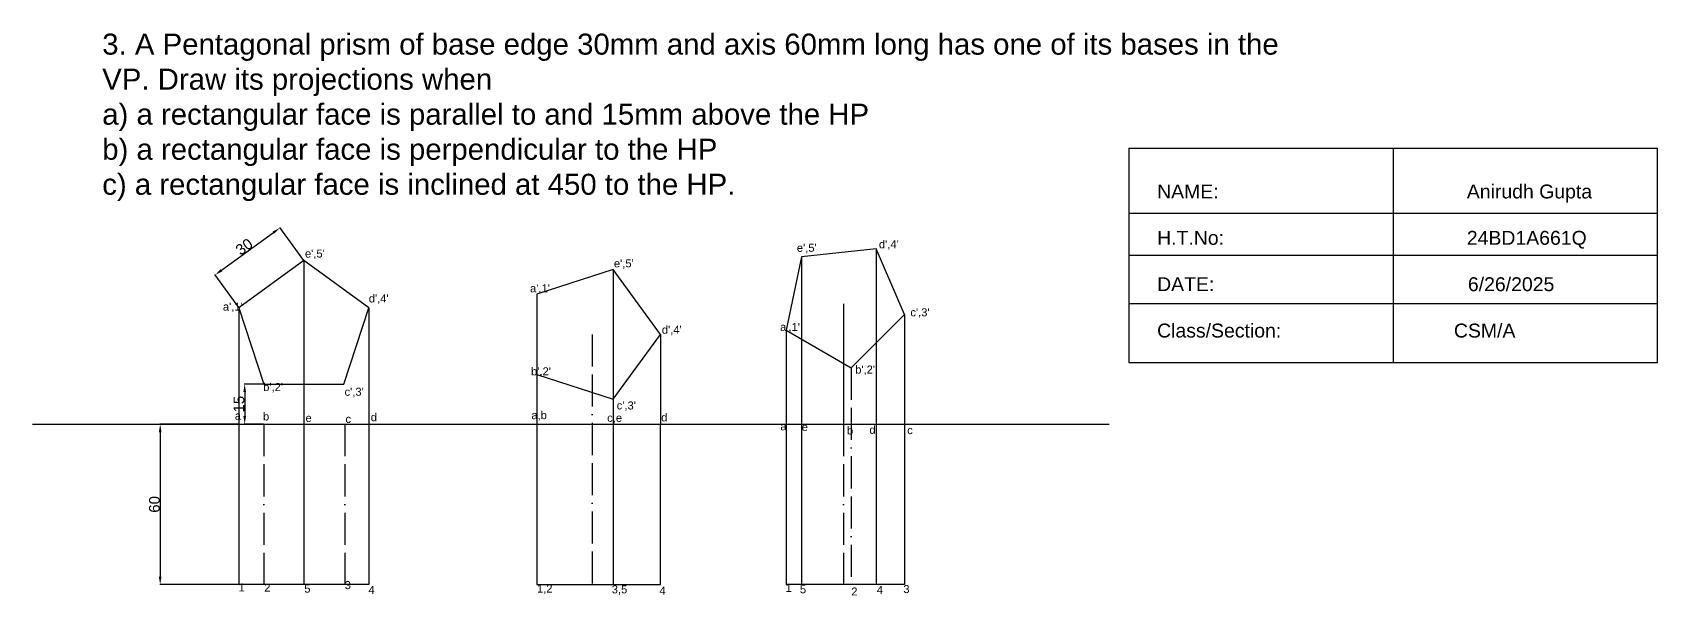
# Model space of a CAD drawing. Header units: millimetres. Extents: x 549 to 5241, y 494 to 805.
# Drawn here: x 2837 to 3444, y 542 to 752 of the extents above; entities that cross this region are included whole.
import ezdxf

# ---------------------------------------------------------------- set-up
doc = ezdxf.new("R2010")
doc.units = ezdxf.units.MM
doc.header["$MEASUREMENT"] = 0
doc.linetypes.add('ACAD_ISO11W100', pattern=[33, 12, -3, 12, -3, 0, -3])
doc.styles.get("Standard").update_dxf_attribs({"font": 'arial.ttf'})
doc.dimstyles.get("Standard").update_dxf_attribs({"dimtxt": 4, "dimasz": 3, "dimexe": 0.18, "dimexo": 0.0625, "dimgap": 0.09, "dimtad": 1, "dimdec": 0, "dimzin": 0, "dimdsep": 46, "dimtxsty": 'Standard', "dimcen": 0.09, "dimclrd": 4, "dimclre": 6, "dimadec": 0, "dimazin": 0, "dimtfac": 1, "dimtdec": 0, "dimtofl": 0, "dimtmove": 0, "dimatfit": 3, "dimfxl": 1, "dimtolj": 1, "dimtzin": 0, "dimarcsym": 1})

# ---------------------------------------------------------------- blocks, each defined once
blk = doc.blocks.new('*D8')
at = {"color": 4, "lineweight": -2, "transparency": 16777216}
blk.add_line((2907.26, 663.46), (2926.68, 677.56), dxfattribs=at)
at = {"color": 6, "lineweight": -2, "transparency": 16777216}
for p, q in [((2938, 667.09), (2929, 679.47)), ((2913.73, 649.46), (2904.73, 661.84))]:
    blk.add_line(p, q, dxfattribs=at)
at = {"color": 4, "transparency": 16777216}
for points in [[(2926.39, 677.97), (2926.97, 677.16), (2929.11, 679.33)], [(2906.97, 663.86), (2907.56, 663.05), (2904.84, 661.69)]]:
    blk.add_solid(points, dxfattribs=at)
at = {"layer": 'Defpoints', "color": 0, "transparency": 16777216}
for p in [(2929.11, 679.33), (2938.03, 667.04), (2913.76, 649.41)]:
    blk.add_point(p, dxfattribs=at)
at = {"color": 0, "transparency": 16777216, "insert": (2915.72, 672.24), "char_height": 4, "attachment_point": 5, "rotation": 36}
blk.add_mtext('\\A1;30', dxfattribs=at)
blk = doc.blocks.new('*D9')
at = {"color": 6, "lineweight": -2, "transparency": 16777216}
for p, q in [((2922.97, 620.87), (2915.72, 620.87)), ((2922.97, 605.88), (2915.72, 605.88))]:
    blk.add_line(p, q, dxfattribs=at)
at = {"color": 4, "lineweight": -2, "transparency": 16777216}
blk.add_line((2915.9, 617.87), (2915.9, 608.88), dxfattribs=at)
at = {"color": 4, "transparency": 16777216}
for points in [[(2915.4, 617.87), (2916.4, 617.87), (2915.9, 620.87)], [(2915.4, 608.88), (2916.4, 608.88), (2915.9, 605.88)]]:
    blk.add_solid(points, dxfattribs=at)
at = {"layer": 'Defpoints', "color": 0, "transparency": 16777216}
for p in [(2923.03, 620.87), (2915.9, 605.88), (2923.03, 605.88)]:
    blk.add_point(p, dxfattribs=at)
at = {"color": 0, "transparency": 16777216, "insert": (2913.77, 613.38), "char_height": 4, "attachment_point": 5, "rotation": 90}
blk.add_mtext('\\A1;15', dxfattribs=at)
blk = doc.blocks.new('*D10')
at = {"layer": 'Defpoints', "color": 0, "transparency": 16777216}
for p in [(3142.73, 626.98), (3142.73, 626.98), (3212.95, 629.27), (2836.55, 605.88), (3239.15, 605.88)]:
    blk.add_point(p, dxfattribs=at)
blk = doc.blocks.new('*D11')
at = {"color": 6, "lineweight": -2, "transparency": 16777216}
for p, q in [((2913.7, 605.88), (2884.12, 605.88)), ((2913.7, 545.88), (2884.12, 545.88))]:
    blk.add_line(p, q, dxfattribs=at)
at = {"color": 4, "lineweight": -2, "transparency": 16777216}
blk.add_line((2884.3, 602.88), (2884.3, 548.88), dxfattribs=at)
at = {"color": 4, "transparency": 16777216}
for points in [[(2883.8, 602.88), (2884.8, 602.88), (2884.3, 605.88)], [(2883.8, 548.88), (2884.8, 548.88), (2884.3, 545.88)]]:
    blk.add_solid(points, dxfattribs=at)
at = {"layer": 'Defpoints', "color": 0, "transparency": 16777216}
for p in [(2913.76, 605.88), (2884.3, 545.88), (2913.76, 545.88)]:
    blk.add_point(p, dxfattribs=at)
at = {"color": 0, "transparency": 16777216, "insert": (2882.17, 575.88), "char_height": 4, "attachment_point": 5, "rotation": 90}
blk.add_mtext('\\A1;60', dxfattribs=at)

msp = doc.modelspace()

# ---------------------------------------------------------------- linework, layer by layer
for p, q in [((3246.6, 709.15), (3246.6, 628.96)), ((3246.6, 709.15), (3444.27, 709.15)), ((3345.43, 709.15), (3345.43, 628.96)), ((3444.27, 628.96), (3444.27, 709.15)), ((3246.6, 684.79), (3444.27, 684.79)), ((3152.1, 671.47), (3152.1, 605.88)), ((3246.6, 669.06), (3444.27, 669.06)), ((2938.03, 667.04), (2938.03, 545.88)), ((3053.71, 663.72), (3053.71, 615.18)), ((3124.16, 668.49), (3124.16, 605.88)), ((3139.85, 650.89), (3139.85, 605.88)), ((3246.6, 651.07), (3444.27, 651.07)), ((2913.76, 649.41), (2913.76, 605.88)), ((2962.31, 649.41), (2962.31, 605.88)), ((3162.6, 646.85), (3162.6, 605.88)), ((3071.35, 639.45), (3071.35, 605.88)), ((3118.37, 640.99), (3118.37, 605.88)), ((3246.6, 628.96), (3444.27, 628.96)), ((3025.18, 624.45), (3025.18, 605.88)), ((3053.71, 615.18), (3053.71, 605.88)), ((2836.55, 605.88), (3239.15, 605.88)), ((2913.76, 605.88), (2913.76, 545.88)), ((2962.31, 605.88), (2962.31, 545.88)), ((3025.18, 605.88), (3025.18, 545.88)), ((3053.71, 605.88), (3053.71, 545.88)), ((3071.35, 545.88), (3071.35, 605.88)), ((3118.37, 605.88), (3118.37, 545.88)), ((3124.16, 605.88), (3124.16, 545.88)), ((3152.1, 605.88), (3152.1, 545.88)), ((3162.6, 605.88), (3162.6, 545.88)), ((2962.31, 545.88), (2913.76, 545.88)), ((3025.18, 545.88), (3071.35, 545.88)), ((3162.6, 545.88), (3118.37, 545.88))]:
    msp.add_line(p, q)
at = {"linetype": 'ACAD_ISO11W100'}
for p, q in [((3045.83, 639.45), (3045.83, 545.88)), ((3142.73, 626.98), (3142.73, 545.88)), ((2923.03, 605.88), (2923.03, 545.88)), ((2953.31, 605.88), (2953.31, 545.88)), ((3139.85, 605.88), (3139.85, 545.88))]:
    msp.add_line(p, q, dxfattribs=at)
for points in [[(3118.37, 640.99), (3142.73, 626.98), (3162.6, 646.85), (3152.1, 671.47), (3124.16, 668.49)], [(2923.03, 620.87), (2953.03, 620.87), (2962.31, 649.41), (2938.03, 667.04), (2913.76, 649.41)], [(3025.18, 654.45), (3025.18, 624.45), (3053.71, 615.18), (3071.35, 639.45), (3053.71, 663.72)]]:
    msp.add_lwpolyline(points, close=True)

# ---------------------------------------------------------------- texts
for s, height, p in [("d',4'", 2.993, (3153.1, 671.66)), ("e',5'", 2.993, (2938.44, 668.19)), ("e',5'", 2.993, (3122.4, 670.35)), ("e',5'", 2.993, (3053.98, 664.52)), ("a',1'", 2.993, (3022.62, 655.22)), ("a',1'", 2.993, (2907.76, 648.34)), ("d',4'", 2.993, (2962.31, 651.4)), ("c',3'", 2.993, (3164.85, 646.21)), ("d',4'", 2.993, (3071.92, 639.71)), ("a',1'", 2.993, (3116.13, 640.73)), ("b',2'", 2.993, (3023, 624.15)), ("b',2'", 2.993, (3144.22, 624.81)), ("b',2'", 2.993, (2922.81, 618.27)), ("c',3'", 2.993, (2953.26, 616.51)), ("c',3'", 2.993, (3055.02, 611.39)), ('a', 2.99, (2912.2, 607.57)), ('b', 2.99, (2922.77, 607.28)), ('e', 2.99, (2938.66, 606.71)), ('c', 2.99, (2953.62, 606.35)), ('d', 2.99, (2963.04, 606.99)), ('a,b', 2.993, (3023.12, 607.76)), ('c,e', 2.993, (3051.47, 606.78)), ('d', 2.99, (3071.68, 606.92)), ('a', 2.99, (3116.23, 603.6)), ('e', 2.99, (3124.22, 603.34)), ('b', 2.99, (3141.13, 602.03)), ('d', 2.99, (3149.53, 602.29)), ('c', 2.99, (3163.68, 602.16)), ('3', 2.99, (2953.31, 544.21)), ('1', 2.99, (2913.63, 543.34)), ('2', 2.99, (2923.22, 543.27)), ('5', 2.99, (2938.19, 542.9)), ('4', 2.99, (2962.18, 542.39)), ('1,2', 2.993, (3025.22, 542.93)), ('3,5', 2.993, (3053.18, 542.62)), ('4', 2.99, (3071.01, 542.15)), ('1', 2.99, (3118.16, 543.14)), ('5', 2.99, (3123.54, 542.65)), ('2', 2.99, (3142.76, 541.82)), ('4', 2.99, (3152.29, 542.4)), ('3', 2.99, (3162.23, 542.73))]:
    msp.add_text(s, height=height, dxfattribs=at).set_placement(p)
at = {"linetype": 'ACAD_ISO11W100', "insert": (2862.63, 751.93), "char_height": 7.8591, "width": 461.0711, "attachment_point": 1}
msp.add_mtext('3. A Pentagonal prism of base edge 30mm and axis 60mm long has one of its bases in the \\PVP. Draw its projections when \\Pa) a rectangular face is parallel to and 15mm above the HP \\Pb) a rectangular face is perpendicular to the HP \\Pc) a rectangular face is inclined at 450 to the HP.', dxfattribs=at)
at = {"insert": (3257.13, 695.5), "char_height": 5.2, "attachment_point": 1}
msp.add_mtext_dynamic_manual_height_columns('NAME:                                              Anirudh Gupta\\P\\PH.T.No:                                             24BD1A661Q\\P\\PDATE:                                               6/26/2025\\P\\PClass/Section:                                CSM/A', width=175.8995, gutter_width=12.5, heights=[0], dxfattribs=at)

# ---------------------------------------------------------------- dimensions: what is measured, and where the dimension line sits
dim = msp.add_aligned_dim(p1=(2913.76, 649.41), p2=(2938.03, 667.04), distance=15.19, dimstyle='Standard')
dim.commit()
dim.dimension.update_dxf_attribs({"geometry": '*D8', "text_midpoint": (2915.72, 672.24)})
dim = msp.add_angular_dim_2l(base=(3212.95427509, 629.27115395), line1=((3142.7272923, 626.98377128), (3142.7272923, 626.98377128)), line2=((2836.55112177, 605.8769512), (3239.15316876, 605.8769512)), dimstyle='Standard')
dim.commit()
dim.dimension.update_dxf_attribs({"geometry": '*D10', "text_midpoint": (3212.95427509, 629.27115395)})
for base, p1, p2, picture, middle in [((2915.9, 605.88), (2923.03, 620.87), (2923.03, 605.88), '*D9', (2913.77, 613.38)), ((2884.3, 545.88), (2913.76, 605.88), (2913.76, 545.88), '*D11', (2882.17, 575.88))]:
    dim = msp.add_linear_dim(base=base, p1=p1, p2=p2, angle=90, dimstyle='Standard')
    dim.commit()
    dim.dimension.update_dxf_attribs({"geometry": picture, "text_midpoint": middle})

doc.saveas('drawing.dxf')
